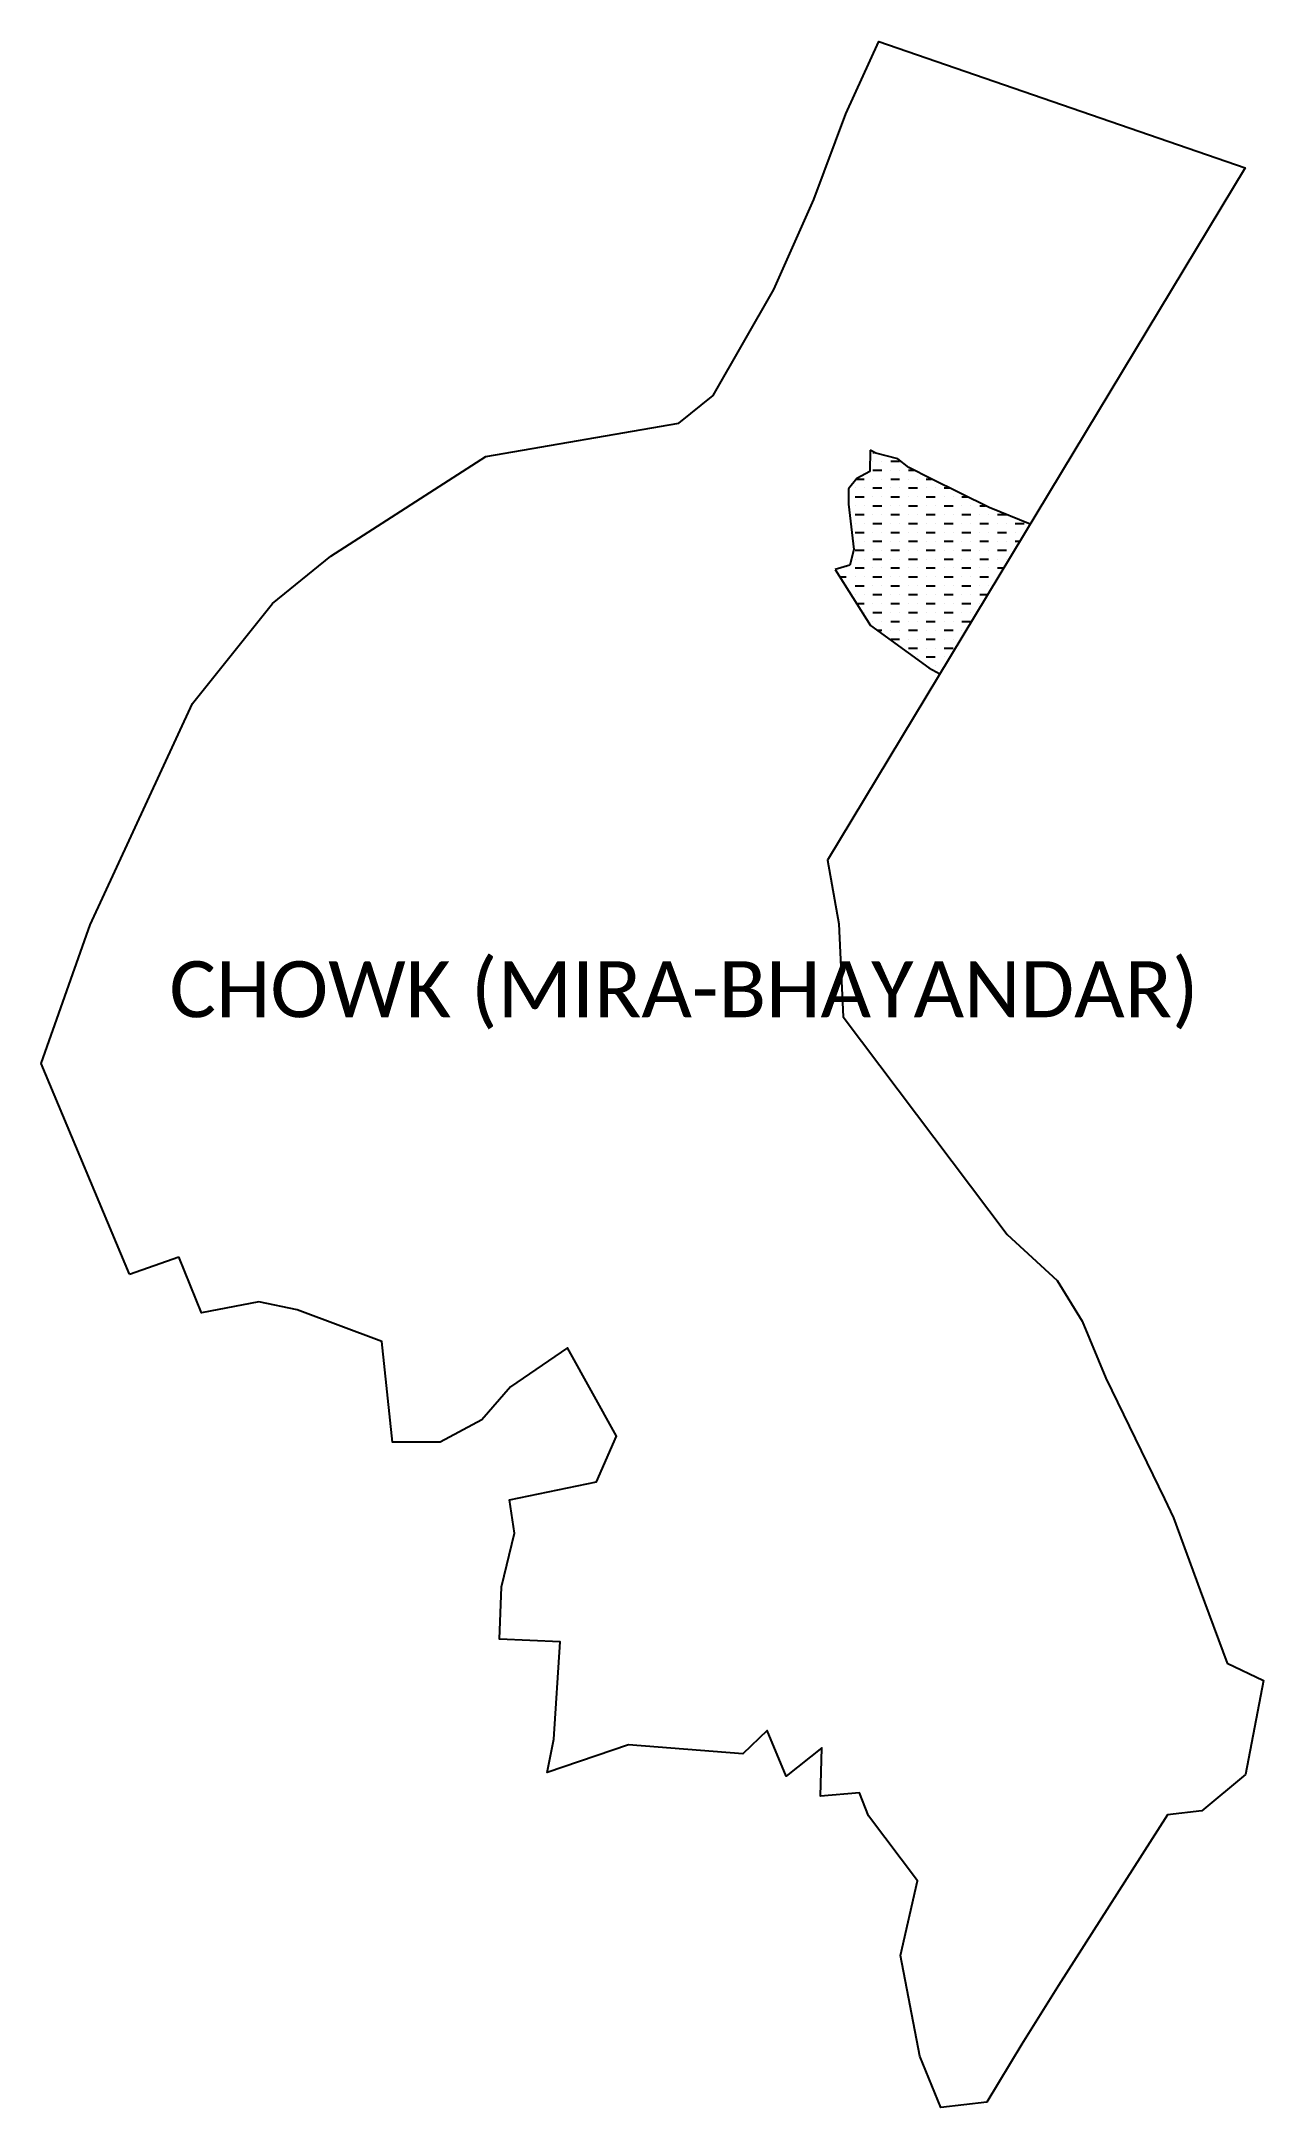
# Model space of a CAD drawing. Header units: metres. Extents: x 267138 to 268884, y 2134208 to 2137159.
import ezdxf

# ---------------------------------------------------------------- set-up
doc = ezdxf.new("R2010")
doc.units = ezdxf.units.M
doc.layers.add('MUDFLATS', color=40, linetype='Continuous')
doc.layers.add('VILLAGE NAME', color=250, linetype='Continuous')

msp = doc.modelspace()

# ---------------------------------------------------------------- linework, layer by layer
at = {"color": 3}
for points in [[(267137.7, 2135699.1), (267202.1, 2135882.1), (267207.5, 2135897.2), (267245.5, 2135979.5), (267353.6, 2136213.1), (267467.8, 2136356), (267551.3, 2136423.7), (267772.5, 2136565.9), (268048.2, 2136613.5), (268097.3, 2136653), (268183.8, 2136804.3), (268241.2, 2136932.9), (268286.9, 2137055.5), (268333.8, 2137158.8), (268857.3, 2136978.2), (268260.8, 2135989.3), (268276.7, 2135898.4), (268283.1, 2135765.7), (268517.2, 2135454.8), (268588.8, 2135389), (268624.2, 2135330.9), (268658.4, 2135249.5), (268741.8, 2135077.2), (268754.9, 2135050.3), (268793.1, 2134946.6), (268831.3, 2134842.8), (268883.6, 2134817.7), (268857.6, 2134683.7), (268795.2, 2134631.9), (268746.3, 2134626.2), (268590.5, 2134382.3), (268538, 2134298.7), (268488.3, 2134215.9), (268422.7, 2134207.9), (268392.6, 2134281.5), (268364.8, 2134425.4), (268389.2, 2134531.7), (268319.3, 2134624.7), (268306.4, 2134657.7), (268250.7, 2134652.7), (268252.6, 2134721.9), (268201.8, 2134681.2), (268174.7, 2134746.3), (268139.6, 2134713), (267976.5, 2134725.8), (267860.2, 2134686.5), (267869.6, 2134734.1), (267878.9, 2134873), (267792.1, 2134876.8), (267795.1, 2134951.6), (267813.7, 2135028.1), (267806.2, 2135075.7), (267930.8, 2135101.5), (267959.5, 2135166.8), (267889.1, 2135293.2), (267807.8, 2135237.3), (267766.8, 2135190.4), (267707.5, 2135158.5), (267639.5, 2135158.3), (267624.1, 2135302), (267503, 2135347.2), (267448.2, 2135358.5), (267366.4, 2135343.1), (267333.9, 2135422.8)], [(267263.9, 2135398.4), (267137.7, 2135699.1), (267137.7, 2135699.1)]]:
    msp.add_lwpolyline(points, dxfattribs=at)
at = {"layer": 'MUDFLATS'}
for p, q in [((268321.6, 2136574.8), (268321.2, 2136544.6)), ((268329.5, 2136570.7), (268321.6, 2136574.8)), ((268361.2, 2136562.4), (268329.5, 2136570.7)), ((268377, 2136550.2), (268361.2, 2136562.4)), ((268302.4, 2136534.4), (268290.8, 2136519.6)), ((268321.2, 2136544.6), (268302.4, 2136534.4)), ((268408.6, 2136533.9), (268377, 2136550.2)), ((268491.6, 2136493), (268408.6, 2136533.9)), ((268290.8, 2136519.6), (268290.6, 2136497.8)), ((268290.6, 2136497.8), (268298.3, 2136433.2)), ((268550.3, 2136469.2), (268491.6, 2136493)), ((268292.6, 2136410.6), (268271.7, 2136404.3)), ((268298.3, 2136433.2), (268292.6, 2136410.6)), ((268271.7, 2136404.3), (268322, 2136324.6)), ((268322, 2136324.6), (268405.6, 2136264.1)), ((268405.6, 2136264.1), (268421.3, 2136255.3))]:
    msp.add_line(p, q, dxfattribs=at)
at = {"layer": 'MUDFLATS', "linetype": 'Continuous'}
for p, q in [((268325.6, 2136571.8), (268327.4, 2136571.8)), ((268325.6, 2136559.1), (268325.6, 2136559.1)), ((268338.3, 2136559.1), (268338.3, 2136559.1)), ((268351, 2136559.1), (268363.7, 2136559.1)), ((268301.8, 2136533.7), (268312.9, 2136533.7)), ((268325.6, 2136546.4), (268338.3, 2136546.4)), ((268325.6, 2136533.7), (268325.6, 2136533.7)), ((268338.3, 2136533.7), (268338.3, 2136533.7)), ((268351, 2136546.4), (268351, 2136546.4)), ((268351, 2136533.7), (268363.7, 2136533.7)), ((268363.7, 2136546.4), (268363.7, 2136546.4)), ((268376.4, 2136546.4), (268384.4, 2136546.4)), ((268376.4, 2136533.7), (268376.4, 2136533.7)), ((268389.1, 2136533.7), (268389.1, 2136533.7)), ((268401.8, 2136533.7), (268409, 2136533.7)), ((268300.2, 2136521), (268300.2, 2136521)), ((268300.2, 2136508.3), (268312.9, 2136508.3)), ((268300.2, 2136495.6), (268300.2, 2136495.6)), ((268312.9, 2136521), (268312.9, 2136521)), ((268312.9, 2136495.6), (268312.9, 2136495.6)), ((268325.6, 2136521), (268338.3, 2136521)), ((268325.6, 2136508.3), (268325.6, 2136508.3)), ((268325.6, 2136495.6), (268338.3, 2136495.6)), ((268338.3, 2136508.3), (268338.3, 2136508.3)), ((268351, 2136521), (268351, 2136521)), ((268351, 2136508.3), (268363.7, 2136508.3)), ((268351, 2136495.6), (268351, 2136495.6)), ((268363.7, 2136521), (268363.7, 2136521)), ((268363.7, 2136495.6), (268363.7, 2136495.6)), ((268376.4, 2136521), (268389.1, 2136521)), ((268376.4, 2136508.3), (268376.4, 2136508.3)), ((268376.4, 2136495.6), (268389.1, 2136495.6)), ((268389.1, 2136508.3), (268389.1, 2136508.3)), ((268401.8, 2136521), (268401.8, 2136521)), ((268401.8, 2136508.3), (268414.5, 2136508.3)), ((268401.8, 2136495.6), (268401.8, 2136495.6)), ((268414.5, 2136521), (268414.5, 2136521)), ((268414.5, 2136495.6), (268414.5, 2136495.6)), ((268427.2, 2136521), (268434.8, 2136521)), ((268427.2, 2136508.3), (268427.2, 2136508.3)), ((268427.2, 2136495.6), (268439.9, 2136495.6)), ((268439.9, 2136508.3), (268439.9, 2136508.3)), ((268452.6, 2136508.3), (268460.6, 2136508.3)), ((268452.6, 2136495.6), (268452.6, 2136495.6)), ((268465.3, 2136495.6), (268465.3, 2136495.6)), ((268478, 2136495.6), (268486.4, 2136495.6)), ((268300.2, 2136482.9), (268312.9, 2136482.9)), ((268300.2, 2136470.2), (268300.2, 2136470.2)), ((268312.9, 2136470.2), (268312.9, 2136470.2)), ((268325.6, 2136482.9), (268325.6, 2136482.9)), ((268325.6, 2136470.2), (268338.3, 2136470.2)), ((268338.3, 2136482.9), (268338.3, 2136482.9)), ((268351, 2136482.9), (268363.7, 2136482.9)), ((268351, 2136470.2), (268351, 2136470.2)), ((268363.7, 2136470.2), (268363.7, 2136470.2)), ((268376.4, 2136482.9), (268376.4, 2136482.9)), ((268376.4, 2136470.2), (268389.1, 2136470.2)), ((268389.1, 2136482.9), (268389.1, 2136482.9)), ((268401.8, 2136482.9), (268414.5, 2136482.9)), ((268401.8, 2136470.2), (268401.8, 2136470.2)), ((268414.5, 2136470.2), (268414.5, 2136470.2)), ((268427.2, 2136482.9), (268427.2, 2136482.9)), ((268427.2, 2136470.2), (268439.9, 2136470.2)), ((268439.9, 2136482.9), (268439.9, 2136482.9)), ((268452.6, 2136482.9), (268465.3, 2136482.9)), ((268452.6, 2136470.2), (268452.6, 2136470.2)), ((268465.3, 2136470.2), (268465.3, 2136470.2)), ((268478, 2136482.9), (268478, 2136482.9)), ((268478, 2136470.2), (268490.7, 2136470.2)), ((268490.7, 2136482.9), (268490.7, 2136482.9)), ((268503.4, 2136482.9), (268516.1, 2136482.9)), ((268503.4, 2136470.2), (268503.4, 2136470.2)), ((268516.1, 2136470.2), (268516.1, 2136470.2)), ((268528.8, 2136470.2), (268541.5, 2136470.2)), ((268300.2, 2136457.5), (268312.9, 2136457.5)), ((268300.2, 2136444.8), (268300.2, 2136444.8)), ((268312.9, 2136444.8), (268312.9, 2136444.8)), ((268325.6, 2136457.5), (268325.6, 2136457.5)), ((268325.6, 2136444.8), (268338.3, 2136444.8)), ((268338.3, 2136457.5), (268338.3, 2136457.5)), ((268351, 2136457.5), (268363.7, 2136457.5)), ((268351, 2136444.8), (268351, 2136444.8)), ((268363.7, 2136444.8), (268363.7, 2136444.8)), ((268376.4, 2136457.5), (268376.4, 2136457.5)), ((268376.4, 2136444.8), (268389.1, 2136444.8)), ((268389.1, 2136457.5), (268389.1, 2136457.5)), ((268401.8, 2136457.5), (268414.5, 2136457.5)), ((268401.8, 2136444.8), (268401.8, 2136444.8)), ((268414.5, 2136444.8), (268414.5, 2136444.8)), ((268427.2, 2136457.5), (268427.2, 2136457.5)), ((268427.2, 2136444.8), (268439.9, 2136444.8)), ((268439.9, 2136457.5), (268439.9, 2136457.5)), ((268452.6, 2136457.5), (268465.3, 2136457.5)), ((268452.6, 2136444.8), (268452.6, 2136444.8)), ((268465.3, 2136444.8), (268465.3, 2136444.8)), ((268478, 2136457.5), (268478, 2136457.5)), ((268478, 2136444.8), (268490.7, 2136444.8)), ((268490.7, 2136457.5), (268490.7, 2136457.5)), ((268503.4, 2136457.5), (268516.1, 2136457.5)), ((268503.4, 2136444.8), (268503.4, 2136444.8)), ((268516.1, 2136444.8), (268516.1, 2136444.8)), ((268528.8, 2136457.5), (268528.8, 2136457.5)), ((268528.8, 2136444.8), (268535.6, 2136444.8)), ((268541.5, 2136457.5), (268541.5, 2136457.5)), ((268287.5, 2136406.7), (268287.5, 2136406.7)), ((268300.2, 2136432.1), (268312.9, 2136432.1)), ((268300.2, 2136419.4), (268300.2, 2136419.4)), ((268300.2, 2136406.7), (268312.9, 2136406.7)), ((268312.9, 2136419.4), (268312.9, 2136419.4)), ((268325.6, 2136432.1), (268325.6, 2136432.1)), ((268325.6, 2136419.4), (268338.3, 2136419.4)), ((268325.6, 2136406.7), (268325.6, 2136406.7)), ((268338.3, 2136432.1), (268338.3, 2136432.1)), ((268338.3, 2136406.7), (268338.3, 2136406.7)), ((268351, 2136432.1), (268363.7, 2136432.1)), ((268351, 2136419.4), (268351, 2136419.4)), ((268351, 2136406.7), (268363.7, 2136406.7)), ((268363.7, 2136419.4), (268363.7, 2136419.4)), ((268376.4, 2136432.1), (268376.4, 2136432.1)), ((268376.4, 2136419.4), (268389.1, 2136419.4)), ((268376.4, 2136406.7), (268376.4, 2136406.7)), ((268389.1, 2136432.1), (268389.1, 2136432.1)), ((268389.1, 2136406.7), (268389.1, 2136406.7)), ((268401.8, 2136432.1), (268414.5, 2136432.1)), ((268401.8, 2136419.4), (268401.8, 2136419.4)), ((268401.8, 2136406.7), (268414.5, 2136406.7)), ((268414.5, 2136419.4), (268414.5, 2136419.4)), ((268427.2, 2136432.1), (268427.2, 2136432.1)), ((268427.2, 2136419.4), (268439.9, 2136419.4)), ((268427.2, 2136406.7), (268427.2, 2136406.7)), ((268439.9, 2136432.1), (268439.9, 2136432.1)), ((268439.9, 2136406.7), (268439.9, 2136406.7)), ((268452.6, 2136432.1), (268465.3, 2136432.1)), ((268452.6, 2136419.4), (268452.6, 2136419.4)), ((268452.6, 2136406.7), (268465.3, 2136406.7)), ((268465.3, 2136419.4), (268465.3, 2136419.4)), ((268478, 2136432.1), (268478, 2136432.1)), ((268478, 2136419.4), (268490.7, 2136419.4)), ((268478, 2136406.7), (268478, 2136406.7)), ((268490.7, 2136432.1), (268490.7, 2136432.1)), ((268490.7, 2136406.7), (268490.7, 2136406.7)), ((268503.4, 2136432.1), (268516.1, 2136432.1)), ((268503.4, 2136419.4), (268503.4, 2136419.4)), ((268503.4, 2136406.7), (268512.6, 2136406.7)), ((268516.1, 2136419.4), (268516.1, 2136419.4)), ((268278.2, 2136394), (268287.5, 2136394)), ((268287.5, 2136381.3), (268287.5, 2136381.3)), ((268300.2, 2136394), (268300.2, 2136394)), ((268300.2, 2136381.3), (268312.9, 2136381.3)), ((268312.9, 2136394), (268312.9, 2136394)), ((268325.6, 2136394), (268338.3, 2136394)), ((268325.6, 2136381.3), (268325.6, 2136381.3)), ((268338.3, 2136381.3), (268338.3, 2136381.3)), ((268351, 2136394), (268351, 2136394)), ((268351, 2136381.3), (268363.7, 2136381.3)), ((268363.7, 2136394), (268363.7, 2136394)), ((268376.4, 2136394), (268389.1, 2136394)), ((268376.4, 2136381.3), (268376.4, 2136381.3)), ((268389.1, 2136381.3), (268389.1, 2136381.3)), ((268401.8, 2136394), (268401.8, 2136394)), ((268401.8, 2136381.3), (268414.5, 2136381.3)), ((268414.5, 2136394), (268414.5, 2136394)), ((268427.2, 2136394), (268439.9, 2136394)), ((268427.2, 2136381.3), (268427.2, 2136381.3)), ((268439.9, 2136381.3), (268439.9, 2136381.3)), ((268452.6, 2136394), (268452.6, 2136394)), ((268452.6, 2136381.3), (268465.3, 2136381.3)), ((268465.3, 2136394), (268465.3, 2136394)), ((268478, 2136394), (268490.7, 2136394)), ((268478, 2136381.3), (268478, 2136381.3)), ((268490.7, 2136381.3), (268490.7, 2136381.3)), ((268503.4, 2136394), (268503.4, 2136394)), ((268300.2, 2136368.6), (268300.2, 2136368.6)), ((268302.3, 2136355.9), (268312.9, 2136355.9)), ((268312.9, 2136368.6), (268312.9, 2136368.6)), ((268325.6, 2136368.6), (268338.3, 2136368.6)), ((268325.6, 2136355.9), (268325.6, 2136355.9)), ((268338.3, 2136355.9), (268338.3, 2136355.9)), ((268351, 2136368.6), (268351, 2136368.6)), ((268351, 2136355.9), (268363.7, 2136355.9)), ((268363.7, 2136368.6), (268363.7, 2136368.6)), ((268376.4, 2136368.6), (268389.1, 2136368.6)), ((268376.4, 2136355.9), (268376.4, 2136355.9)), ((268389.1, 2136355.9), (268389.1, 2136355.9)), ((268401.8, 2136368.6), (268401.8, 2136368.6)), ((268401.8, 2136355.9), (268414.5, 2136355.9)), ((268414.5, 2136368.6), (268414.5, 2136368.6)), ((268427.2, 2136368.6), (268439.9, 2136368.6)), ((268427.2, 2136355.9), (268427.2, 2136355.9)), ((268439.9, 2136355.9), (268439.9, 2136355.9)), ((268452.6, 2136368.6), (268452.6, 2136368.6)), ((268452.6, 2136355.9), (268465.3, 2136355.9)), ((268465.3, 2136368.6), (268465.3, 2136368.6)), ((268478, 2136368.6), (268489.6, 2136368.6)), ((268478, 2136355.9), (268478, 2136355.9)), ((268312.9, 2136343.2), (268312.9, 2136343.2)), ((268325.6, 2136343.2), (268338.3, 2136343.2)), ((268325.6, 2136330.5), (268325.6, 2136330.5)), ((268331.4, 2136317.8), (268338.3, 2136317.8)), ((268338.3, 2136330.5), (268338.3, 2136330.5)), ((268351, 2136343.2), (268351, 2136343.2)), ((268351, 2136330.5), (268363.7, 2136330.5)), ((268351, 2136317.8), (268351, 2136317.8)), ((268363.7, 2136343.2), (268363.7, 2136343.2)), ((268363.7, 2136317.8), (268363.7, 2136317.8)), ((268376.4, 2136343.2), (268389.1, 2136343.2)), ((268376.4, 2136330.5), (268376.4, 2136330.5)), ((268376.4, 2136317.8), (268389.1, 2136317.8)), ((268389.1, 2136330.5), (268389.1, 2136330.5)), ((268401.8, 2136343.2), (268401.8, 2136343.2)), ((268401.8, 2136330.5), (268414.5, 2136330.5)), ((268401.8, 2136317.8), (268401.8, 2136317.8)), ((268414.5, 2136343.2), (268414.5, 2136343.2)), ((268414.5, 2136317.8), (268414.5, 2136317.8)), ((268427.2, 2136343.2), (268439.9, 2136343.2)), ((268427.2, 2136330.5), (268427.2, 2136330.5)), ((268427.2, 2136317.8), (268439.9, 2136317.8)), ((268439.9, 2136330.5), (268439.9, 2136330.5)), ((268452.6, 2136343.2), (268452.6, 2136343.2)), ((268452.6, 2136330.5), (268465.3, 2136330.5)), ((268452.6, 2136317.8), (268452.6, 2136317.8)), ((268465.3, 2136343.2), (268465.3, 2136343.2)), ((268351, 2136305.1), (268363.7, 2136305.1)), ((268376.4, 2136305.1), (268376.4, 2136305.1)), ((268376.4, 2136292.4), (268389.1, 2136292.4)), ((268389.1, 2136305.1), (268389.1, 2136305.1)), ((268401.8, 2136305.1), (268414.5, 2136305.1)), ((268401.8, 2136292.4), (268401.8, 2136292.4)), ((268414.5, 2136292.4), (268414.5, 2136292.4)), ((268427.2, 2136305.1), (268427.2, 2136305.1)), ((268427.2, 2136292.4), (268439.9, 2136292.4)), ((268439.9, 2136305.1), (268439.9, 2136305.1)), ((268389.1, 2136279.7), (268389.1, 2136279.7)), ((268401.8, 2136279.7), (268414.5, 2136279.7)), ((268401.8, 2136267), (268401.8, 2136267)), ((268414.5, 2136267), (268414.5, 2136267)), ((268427.2, 2136279.7), (268427.2, 2136279.7)), ((268427.2, 2136267), (268428.3, 2136267))]:
    msp.add_line(p, q, dxfattribs=at)
at = {"layer": 'MUDFLATS', "color": 3}
msp.add_lwpolyline([(267263.9, 2135398.4), (267333.9, 2135422.8)], dxfattribs=at)

# ---------------------------------------------------------------- texts
at = {"layer": 'VILLAGE NAME', "insert": (267320.7, 2135845.1), "char_height": 80, "attachment_point": 1}
msp.add_mtext_dynamic_manual_height_columns('{\\fCalibri|b0|i0|c0|p34;CHOWK (MIRA-BHAYANDAR)}', width=1449.11, gutter_width=643.2, heights=[0], dxfattribs=at)

doc.saveas('drawing.dxf')
